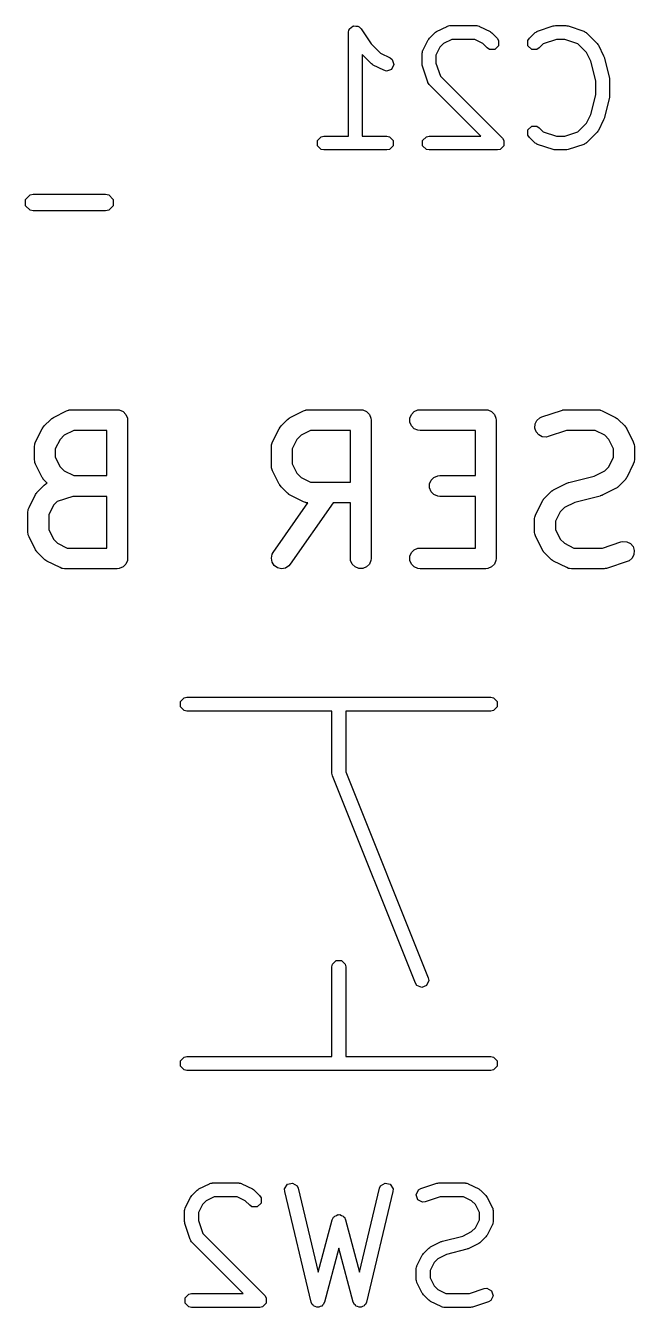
# Model space of a CAD drawing. Header units: inches. Extents: x 0.38 to 5.39, y 0.12 to 3.22.
# Drawn here: x 1.2842 to 1.4576, y 2.0388 to 2.404 of the extents above; entities that cross this region are included whole.
import ezdxf

# ---------------------------------------------------------------- set-up
doc = ezdxf.new("R2010")
doc.units = ezdxf.units.IN
doc.header["$MEASUREMENT"] = 0
doc.layers.add('BLACK', color=250, linetype='CONTINUOUS')

msp = doc.modelspace()

# ---------------------------------------------------------------- linework, layer by layer
at = {"layer": 'BLACK', "linetype": 'CONTINUOUS'}
for p, q in [((1.37618, 2.40201), (1.37633, 2.40277)), ((1.37633, 2.40277), (1.37648, 2.40291)), ((1.37648, 2.40291), (1.37652, 2.40311)), ((1.37652, 2.40311), (1.37699, 2.40343)), ((1.37699, 2.40343), (1.3774, 2.40383)), ((1.3774, 2.40383), (1.3776, 2.40383)), ((1.3776, 2.40383), (1.37777, 2.40394)), ((1.37777, 2.40394), (1.37833, 2.40383)), ((1.37833, 2.40383), (1.3789, 2.40383)), ((1.3789, 2.40383), (1.37905, 2.40369)), ((1.37905, 2.40369), (1.37925, 2.40365)), ((1.37925, 2.40365), (1.37979, 2.4031)), ((1.37979, 2.4031), (1.38268, 2.39877)), ((1.40127, 2.40227), (1.40427, 2.40377)), ((1.40427, 2.40377), (1.40436, 2.4038)), ((1.40436, 2.4038), (1.40439, 2.40383)), ((1.40439, 2.40383), (1.4047, 2.40389)), ((1.4047, 2.40389), (1.40501, 2.40398)), ((1.40501, 2.40398), (1.40505, 2.40396)), ((1.40505, 2.40396), (1.40515, 2.40398)), ((1.40515, 2.40398), (1.41265, 2.40398)), ((1.41265, 2.40398), (1.41274, 2.40396)), ((1.41274, 2.40396), (1.41279, 2.40398)), ((1.41279, 2.40398), (1.41309, 2.40389)), ((1.41309, 2.40389), (1.4134, 2.40383)), ((1.4134, 2.40383), (1.41343, 2.4038)), ((1.41343, 2.4038), (1.41353, 2.40377)), ((1.41353, 2.40377), (1.41653, 2.40227)), ((1.43002, 2.40238), (1.43452, 2.40388)), ((1.43452, 2.40388), (1.43483, 2.40392)), ((1.43483, 2.40392), (1.43514, 2.40398)), ((1.43514, 2.40398), (1.43814, 2.40398)), ((1.43814, 2.40398), (1.43845, 2.40392)), ((1.43845, 2.40392), (1.43877, 2.40388)), ((1.43877, 2.40388), (1.44327, 2.40238)), ((1.37618, 2.37248), (1.37618, 2.40201)), ((1.39739, 2.39689), (1.39889, 2.39989)), ((1.39889, 2.39989), (1.39908, 2.40014)), ((1.39908, 2.40014), (1.39926, 2.4004)), ((1.39926, 2.4004), (1.40076, 2.4019)), ((1.40076, 2.4019), (1.40102, 2.40208)), ((1.40102, 2.40208), (1.40127, 2.40227)), ((1.40561, 2.40004), (1.40331, 2.39889)), ((1.41218, 2.40004), (1.40561, 2.40004)), ((1.41448, 2.39889), (1.41218, 2.40004)), ((1.41653, 2.40227), (1.41678, 2.40208)), ((1.41678, 2.40208), (1.41704, 2.4019)), ((1.41704, 2.4019), (1.41854, 2.4004)), ((1.41854, 2.4004), (1.41897, 2.39977)), ((1.41897, 2.39977), (1.41897, 2.39826)), ((1.42733, 2.39977), (1.42775, 2.4004)), ((1.42733, 2.39826), (1.42733, 2.39977)), ((1.42775, 2.4004), (1.42925, 2.4019)), ((1.42925, 2.4019), (1.42933, 2.40196)), ((1.42933, 2.40196), (1.42936, 2.402)), ((1.42936, 2.402), (1.42963, 2.40216)), ((1.42963, 2.40216), (1.42989, 2.40233)), ((1.42989, 2.40233), (1.42994, 2.40233)), ((1.42994, 2.40233), (1.43002, 2.40238)), ((1.43546, 2.40004), (1.43171, 2.39879)), ((1.43782, 2.40004), (1.43546, 2.40004)), ((1.44158, 2.39879), (1.43782, 2.40004)), ((1.44327, 2.40238), (1.44335, 2.40233)), ((1.44335, 2.40233), (1.4434, 2.40233)), ((1.4434, 2.40233), (1.44366, 2.40216)), ((1.44366, 2.40216), (1.44393, 2.402)), ((1.44393, 2.402), (1.44395, 2.40196)), ((1.44395, 2.40196), (1.44404, 2.4019)), ((1.44404, 2.4019), (1.44703, 2.3989)), ((1.38276, 2.39312), (1.38012, 2.39576)), ((1.38012, 2.39576), (1.38012, 2.37248)), ((1.38268, 2.39877), (1.38532, 2.39613)), ((1.38532, 2.39613), (1.38803, 2.39477)), ((1.39718, 2.39601), (1.3972, 2.39611)), ((1.39718, 2.39301), (1.39718, 2.39601)), ((1.39719, 2.39615), (1.39727, 2.39646)), ((1.3972, 2.39611), (1.39719, 2.39615)), ((1.39727, 2.39646), (1.39733, 2.39677)), ((1.39733, 2.39677), (1.39736, 2.3968)), ((1.39736, 2.3968), (1.39739, 2.39689)), ((1.40227, 2.39785), (1.40112, 2.39555)), ((1.40112, 2.39555), (1.40112, 2.39333)), ((1.40331, 2.39889), (1.40227, 2.39785)), ((1.41575, 2.39762), (1.41448, 2.39889)), ((1.41639, 2.39719), (1.41575, 2.39762)), ((1.4179, 2.39719), (1.41639, 2.39719)), ((1.41897, 2.39826), (1.4179, 2.39719)), ((1.42839, 2.39719), (1.42733, 2.39826)), ((1.4299, 2.39719), (1.42839, 2.39719)), ((1.43054, 2.39762), (1.4299, 2.39719)), ((1.43171, 2.39879), (1.43054, 2.39762)), ((1.44403, 2.39635), (1.44158, 2.39879)), ((1.44529, 2.39383), (1.44403, 2.39635)), ((1.44703, 2.3989), (1.44721, 2.39864)), ((1.44721, 2.39864), (1.4474, 2.39839)), ((1.4474, 2.39839), (1.4489, 2.39539)), ((1.38302, 2.39295), (1.38276, 2.39312)), ((1.38327, 2.39275), (1.38302, 2.39295)), ((1.38627, 2.39125), (1.38327, 2.39275)), ((1.38803, 2.39477), (1.38864, 2.3943)), ((1.38911, 2.39287), (1.38844, 2.39153)), ((1.38864, 2.3943), (1.38911, 2.39287)), ((1.39724, 2.3927), (1.39718, 2.39301)), ((1.39728, 2.39239), (1.39724, 2.3927)), ((1.39878, 2.38789), (1.39728, 2.39239)), ((1.40112, 2.39333), (1.40237, 2.38958)), ((1.44667, 2.38827), (1.44529, 2.39383)), ((1.4489, 2.39539), (1.44896, 2.39519)), ((1.44896, 2.39519), (1.44905, 2.39499)), ((1.44905, 2.39499), (1.45055, 2.38899)), ((1.38701, 2.39105), (1.38627, 2.39125)), ((1.38844, 2.39153), (1.38701, 2.39105)), ((1.40237, 2.38958), (1.42004, 2.37191)), ((1.44667, 2.38426), (1.44667, 2.38827)), ((1.45055, 2.38899), (1.45056, 2.38875)), ((1.45056, 2.38875), (1.45061, 2.38851)), ((1.45061, 2.38851), (1.45061, 2.38401)), ((1.39883, 2.38781), (1.39878, 2.38789)), ((1.39883, 2.38776), (1.39883, 2.38781)), ((1.39901, 2.3875), (1.39883, 2.38776)), ((1.39916, 2.38722), (1.39901, 2.3875)), ((1.3992, 2.3872), (1.39916, 2.38722)), ((1.39926, 2.38712), (1.3992, 2.3872)), ((1.41389, 2.37248), (1.39926, 2.38712)), ((1.44529, 2.3787), (1.44667, 2.38426)), ((1.45055, 2.38354), (1.44905, 2.37754)), ((1.45056, 2.38378), (1.45055, 2.38354)), ((1.45061, 2.38401), (1.45056, 2.38378)), ((1.44403, 2.37618), (1.44529, 2.3787)), ((1.44896, 2.37734), (1.4489, 2.37713)), ((1.44905, 2.37754), (1.44896, 2.37734)), ((1.42733, 2.37427), (1.42839, 2.37533)), ((1.42733, 2.37276), (1.42733, 2.37427)), ((1.42839, 2.37533), (1.4299, 2.37533)), ((1.4299, 2.37533), (1.43054, 2.37491)), ((1.43054, 2.37491), (1.43171, 2.37374)), ((1.43171, 2.37374), (1.43546, 2.37248)), ((1.43782, 2.37248), (1.44158, 2.37374)), ((1.44158, 2.37374), (1.44403, 2.37618)), ((1.44703, 2.37362), (1.44404, 2.37062)), ((1.44721, 2.37389), (1.44703, 2.37362)), ((1.4474, 2.37414), (1.44721, 2.37389)), ((1.4489, 2.37713), (1.4474, 2.37414)), ((1.36733, 2.37127), (1.3684, 2.37233)), ((1.36733, 2.36976), (1.36733, 2.37127)), ((1.3684, 2.37233), (1.36915, 2.37248)), ((1.36915, 2.37248), (1.37618, 2.37248)), ((1.38012, 2.37248), (1.38715, 2.37248)), ((1.38715, 2.37248), (1.3879, 2.37233)), ((1.3879, 2.37233), (1.38897, 2.37127)), ((1.38897, 2.37127), (1.38897, 2.36976)), ((1.39733, 2.37127), (1.3984, 2.37233)), ((1.39733, 2.36976), (1.39733, 2.37127)), ((1.3984, 2.37233), (1.39915, 2.37248)), ((1.39915, 2.37248), (1.41389, 2.37248)), ((1.42004, 2.37191), (1.42047, 2.37127)), ((1.42047, 2.37127), (1.42047, 2.36976)), ((1.42775, 2.37212), (1.42733, 2.37276)), ((1.42925, 2.37062), (1.42775, 2.37212)), ((1.42933, 2.37057), (1.42925, 2.37062)), ((1.42936, 2.37053), (1.42933, 2.37057)), ((1.42963, 2.37037), (1.42936, 2.37053)), ((1.42989, 2.3702), (1.42963, 2.37037)), ((1.42994, 2.3702), (1.42989, 2.3702)), ((1.43002, 2.37015), (1.42994, 2.3702)), ((1.43452, 2.36865), (1.43002, 2.37015)), ((1.43546, 2.37248), (1.43782, 2.37248)), ((1.44327, 2.37015), (1.43877, 2.36865)), ((1.44335, 2.3702), (1.44327, 2.37015)), ((1.4434, 2.3702), (1.44335, 2.3702)), ((1.44366, 2.37037), (1.4434, 2.3702)), ((1.44393, 2.37053), (1.44366, 2.37037)), ((1.44395, 2.37057), (1.44393, 2.37053)), ((1.44404, 2.37062), (1.44395, 2.37057)), ((1.3684, 2.3687), (1.36733, 2.36976)), ((1.36915, 2.36855), (1.3684, 2.3687)), ((1.38715, 2.36855), (1.36915, 2.36855)), ((1.3879, 2.3687), (1.38715, 2.36855)), ((1.38897, 2.36976), (1.3879, 2.3687)), ((1.3984, 2.3687), (1.39733, 2.36976)), ((1.39915, 2.36855), (1.3984, 2.3687)), ((1.41865, 2.36855), (1.39915, 2.36855)), ((1.4194, 2.3687), (1.41865, 2.36855)), ((1.42047, 2.36976), (1.4194, 2.3687)), ((1.43483, 2.36861), (1.43452, 2.36865)), ((1.43514, 2.36855), (1.43483, 2.36861)), ((1.43814, 2.36855), (1.43514, 2.36855)), ((1.43845, 2.36861), (1.43814, 2.36855)), ((1.43877, 2.36865), (1.43845, 2.36861)), ((1.28422, 2.35449), (1.2855, 2.35577)), ((1.2855, 2.35577), (1.28641, 2.35594)), ((1.28641, 2.35594), (1.30698, 2.35594)), ((1.30698, 2.35594), (1.30788, 2.35577)), ((1.30788, 2.35577), (1.30916, 2.35449)), ((1.28422, 2.35268), (1.28422, 2.35449)), ((1.2855, 2.3514), (1.28422, 2.35268)), ((1.30916, 2.35268), (1.30788, 2.3514)), ((1.30916, 2.35449), (1.30916, 2.35268)), ((1.28641, 2.35122), (1.2855, 2.3514)), ((1.30698, 2.35122), (1.28641, 2.35122)), ((1.30788, 2.3514), (1.30698, 2.35122)), ((1.29214, 2.29235), (1.29589, 2.29422)), ((1.29589, 2.29422), (1.29643, 2.29443)), ((1.29643, 2.29443), (1.29654, 2.29444)), ((1.29654, 2.29444), (1.29664, 2.29448)), ((1.29664, 2.29448), (1.29721, 2.29453)), ((1.29721, 2.29453), (1.31034, 2.29453)), ((1.31034, 2.29453), (1.31091, 2.29448)), ((1.31091, 2.29448), (1.31198, 2.29404)), ((1.31198, 2.29404), (1.31279, 2.29322)), ((1.31279, 2.29322), (1.31323, 2.29216)), ((1.35963, 2.29235), (1.36338, 2.29422)), ((1.36338, 2.29422), (1.36393, 2.29443)), ((1.36393, 2.29443), (1.36403, 2.29444)), ((1.36403, 2.29444), (1.36413, 2.29448)), ((1.36413, 2.29448), (1.3647, 2.29453)), ((1.3647, 2.29453), (1.3797, 2.29453)), ((1.3797, 2.29453), (1.38028, 2.29448)), ((1.38028, 2.29448), (1.38134, 2.29404)), ((1.38134, 2.29404), (1.38216, 2.29322)), ((1.38216, 2.29322), (1.3826, 2.29216)), ((1.39368, 2.29216), (1.39412, 2.29322)), ((1.39412, 2.29322), (1.39494, 2.29404)), ((1.39494, 2.29404), (1.396, 2.29448)), ((1.396, 2.29448), (1.39658, 2.29453)), ((1.39658, 2.29453), (1.41532, 2.29453)), ((1.41532, 2.29453), (1.4159, 2.29448)), ((1.4159, 2.29448), (1.41696, 2.29404)), ((1.41696, 2.29404), (1.41778, 2.29322)), ((1.41778, 2.29322), (1.41822, 2.29216)), ((1.43126, 2.29251), (1.43689, 2.29438)), ((1.43689, 2.29438), (1.43717, 2.29445)), ((1.43717, 2.29445), (1.43724, 2.29448)), ((1.43724, 2.29448), (1.43735, 2.29449)), ((1.43735, 2.29449), (1.43745, 2.29451)), ((1.43745, 2.29451), (1.43753, 2.29451)), ((1.43753, 2.29451), (1.43782, 2.29453)), ((1.43782, 2.29453), (1.44719, 2.29453)), ((1.44719, 2.29453), (1.44777, 2.29448)), ((1.44777, 2.29448), (1.44787, 2.29444)), ((1.44787, 2.29444), (1.44797, 2.29443)), ((1.44797, 2.29443), (1.44852, 2.29422)), ((1.44852, 2.29422), (1.45226, 2.29235)), ((1.28913, 2.28947), (1.2892, 2.28955)), ((1.2892, 2.28955), (1.28926, 2.28964)), ((1.28926, 2.28964), (1.28932, 2.28969)), ((1.28932, 2.28969), (1.2895, 2.28992)), ((1.2895, 2.28992), (1.29138, 2.2918)), ((1.29138, 2.2918), (1.2916, 2.29198)), ((1.2916, 2.29198), (1.29165, 2.29204)), ((1.29165, 2.29204), (1.29174, 2.2921)), ((1.29174, 2.2921), (1.29182, 2.29216)), ((1.29182, 2.29216), (1.2919, 2.29219)), ((1.2919, 2.29219), (1.29214, 2.29235)), ((1.31323, 2.29216), (1.31329, 2.29158)), ((1.31329, 2.29158), (1.31329, 2.25221)), ((1.35663, 2.28947), (1.35669, 2.28955)), ((1.35669, 2.28955), (1.35675, 2.28964)), ((1.35675, 2.28964), (1.35681, 2.28969)), ((1.35681, 2.28969), (1.35699, 2.28992)), ((1.35699, 2.28992), (1.35887, 2.2918)), ((1.35887, 2.2918), (1.35909, 2.29198)), ((1.35909, 2.29198), (1.35915, 2.29204)), ((1.35915, 2.29204), (1.35923, 2.2921)), ((1.35923, 2.2921), (1.35931, 2.29216)), ((1.35931, 2.29216), (1.35939, 2.29219)), ((1.35939, 2.29219), (1.35963, 2.29235)), ((1.3826, 2.29216), (1.38266, 2.29158)), ((1.38266, 2.29158), (1.38266, 2.25221)), ((1.39368, 2.29101), (1.39368, 2.29216)), ((1.39412, 2.28994), (1.39368, 2.29101)), ((1.39494, 2.28913), (1.39412, 2.28994)), ((1.41822, 2.29216), (1.41828, 2.29158)), ((1.41828, 2.29158), (1.41828, 2.25221)), ((1.42927, 2.28934), (1.42935, 2.29049)), ((1.42935, 2.29049), (1.42986, 2.29152)), ((1.42986, 2.29152), (1.43073, 2.29227)), ((1.43073, 2.29227), (1.43126, 2.29251)), ((1.45226, 2.29235), (1.45251, 2.29219)), ((1.45251, 2.29219), (1.45258, 2.29216)), ((1.45258, 2.29216), (1.45267, 2.2921)), ((1.45267, 2.2921), (1.45275, 2.29204)), ((1.45275, 2.29204), (1.45281, 2.29198)), ((1.45281, 2.29198), (1.45303, 2.2918)), ((1.45303, 2.2918), (1.45491, 2.28992)), ((1.45491, 2.28992), (1.45509, 2.28969)), ((1.45509, 2.28969), (1.45515, 2.28964)), ((1.45515, 2.28964), (1.45521, 2.28955)), ((1.45521, 2.28955), (1.45527, 2.28947)), ((1.28707, 2.2854), (1.28895, 2.28915)), ((1.28895, 2.28915), (1.2891, 2.2894)), ((1.2891, 2.2894), (1.28913, 2.28947)), ((1.29402, 2.28608), (1.29267, 2.28339)), ((1.29521, 2.28728), (1.29402, 2.28608)), ((1.29791, 2.28863), (1.29521, 2.28728)), ((1.30738, 2.28863), (1.29791, 2.28863)), ((1.30738, 2.27579), (1.30738, 2.28863)), ((1.35456, 2.2854), (1.35644, 2.28915)), ((1.35644, 2.28915), (1.3566, 2.2894)), ((1.3566, 2.2894), (1.35663, 2.28947)), ((1.36151, 2.28608), (1.36016, 2.28339)), ((1.3627, 2.28728), (1.36151, 2.28608)), ((1.3654, 2.28863), (1.3627, 2.28728)), ((1.37675, 2.28863), (1.3654, 2.28863)), ((1.37675, 2.27391), (1.37675, 2.28863)), ((1.396, 2.28869), (1.39494, 2.28913)), ((1.39658, 2.28863), (1.396, 2.28869)), ((1.41237, 2.28863), (1.39658, 2.28863)), ((1.41237, 2.27579), (1.41237, 2.28863)), ((1.42963, 2.28824), (1.42927, 2.28934)), ((1.43039, 2.28737), (1.42963, 2.28824)), ((1.43142, 2.28686), (1.43039, 2.28737)), ((1.43257, 2.28678), (1.43142, 2.28686)), ((1.43313, 2.28691), (1.43257, 2.28678)), ((1.4383, 2.28863), (1.43313, 2.28691)), ((1.4465, 2.28863), (1.4383, 2.28863)), ((1.4492, 2.28728), (1.4465, 2.28863)), ((1.45039, 2.28608), (1.4492, 2.28728)), ((1.45174, 2.28339), (1.45039, 2.28608)), ((1.45527, 2.28947), (1.4553, 2.2894)), ((1.4553, 2.2894), (1.45546, 2.28915)), ((1.45546, 2.28915), (1.45733, 2.2854)), ((1.28676, 2.28408), (1.28682, 2.28466)), ((1.28676, 2.28033), (1.28676, 2.28408)), ((1.28682, 2.28466), (1.28686, 2.28476)), ((1.28686, 2.28476), (1.28687, 2.28486)), ((1.28687, 2.28486), (1.28707, 2.2854)), ((1.29267, 2.28339), (1.29267, 2.28103)), ((1.35425, 2.28408), (1.35431, 2.28466)), ((1.35425, 2.27846), (1.35425, 2.28408)), ((1.35431, 2.28466), (1.35435, 2.28476)), ((1.35435, 2.28476), (1.35436, 2.28486)), ((1.35436, 2.28486), (1.35456, 2.2854)), ((1.36016, 2.28339), (1.36016, 2.27916)), ((1.45174, 2.28103), (1.45174, 2.28339)), ((1.45733, 2.2854), (1.45754, 2.28486)), ((1.45754, 2.28486), (1.45755, 2.28476)), ((1.45755, 2.28476), (1.45759, 2.28466)), ((1.45759, 2.28466), (1.45765, 2.28408)), ((1.45765, 2.28408), (1.45765, 2.28033)), ((1.28682, 2.27976), (1.28676, 2.28033)), ((1.28686, 2.27966), (1.28682, 2.27976)), ((1.28687, 2.27955), (1.28686, 2.27966)), ((1.28707, 2.27901), (1.28687, 2.27955)), ((1.28895, 2.27526), (1.28707, 2.27901)), ((1.29267, 2.28103), (1.29402, 2.27833)), ((1.36016, 2.27916), (1.36151, 2.27646)), ((1.45039, 2.27833), (1.45174, 2.28103)), ((1.45733, 2.27901), (1.45546, 2.27526)), ((1.45754, 2.27955), (1.45733, 2.27901)), ((1.45755, 2.27966), (1.45754, 2.27955)), ((1.45759, 2.27976), (1.45755, 2.27966)), ((1.45765, 2.28033), (1.45759, 2.27976)), ((1.2891, 2.27502), (1.28895, 2.27526)), ((1.28913, 2.27494), (1.2891, 2.27502)), ((1.2892, 2.27486), (1.28913, 2.27494)), ((1.29402, 2.27833), (1.29521, 2.27714)), ((1.29521, 2.27714), (1.29791, 2.27579)), ((1.29791, 2.27579), (1.30738, 2.27579)), ((1.35431, 2.27788), (1.35425, 2.27846)), ((1.35435, 2.27778), (1.35431, 2.27788)), ((1.35436, 2.27768), (1.35435, 2.27778)), ((1.35456, 2.27714), (1.35436, 2.27768)), ((1.35644, 2.27339), (1.35456, 2.27714)), ((1.36151, 2.27646), (1.3627, 2.27526)), ((1.3627, 2.27526), (1.3654, 2.27391)), ((1.39975, 2.27447), (1.40056, 2.27529)), ((1.40056, 2.27529), (1.40162, 2.27573)), ((1.40162, 2.27573), (1.4022, 2.27579)), ((1.4022, 2.27579), (1.41237, 2.27579)), ((1.43898, 2.27382), (1.44616, 2.27562)), ((1.44616, 2.27562), (1.4492, 2.27714)), ((1.4492, 2.27714), (1.45039, 2.27833)), ((1.45527, 2.27494), (1.45521, 2.27486)), ((1.4553, 2.27502), (1.45527, 2.27494)), ((1.45546, 2.27526), (1.4553, 2.27502)), ((1.28763, 2.27117), (1.2895, 2.27305)), ((1.28926, 2.27477), (1.2892, 2.27486)), ((1.28932, 2.27472), (1.28926, 2.27477)), ((1.2895, 2.2745), (1.28932, 2.27472)), ((1.29037, 2.27363), (1.2895, 2.2745)), ((1.2895, 2.27305), (1.28995, 2.27341)), ((1.28995, 2.27341), (1.29005, 2.27346)), ((1.29005, 2.27346), (1.29013, 2.27352)), ((1.29013, 2.27352), (1.29037, 2.27363)), ((1.3566, 2.27314), (1.35644, 2.27339)), ((1.35663, 2.27307), (1.3566, 2.27314)), ((1.35669, 2.27299), (1.35663, 2.27307)), ((1.35675, 2.2729), (1.35669, 2.27299)), ((1.35681, 2.27285), (1.35675, 2.2729)), ((1.35699, 2.27262), (1.35681, 2.27285)), ((1.35887, 2.27075), (1.35699, 2.27262)), ((1.3654, 2.27391), (1.37675, 2.27391)), ((1.3993, 2.27341), (1.39975, 2.27447)), ((1.3993, 2.27226), (1.3993, 2.27341)), ((1.39975, 2.27119), (1.3993, 2.27226)), ((1.43386, 2.27117), (1.43408, 2.27136)), ((1.43408, 2.27136), (1.43414, 2.27142)), ((1.43414, 2.27142), (1.43422, 2.27147)), ((1.43422, 2.27147), (1.43431, 2.27154)), ((1.43431, 2.27154), (1.43438, 2.27157)), ((1.43438, 2.27157), (1.43463, 2.27173)), ((1.43463, 2.27173), (1.43838, 2.2736)), ((1.43838, 2.2736), (1.43842, 2.27362)), ((1.43842, 2.27362), (1.43843, 2.27363)), ((1.43843, 2.27363), (1.43868, 2.27372)), ((1.43868, 2.27372), (1.43892, 2.27381)), ((1.43892, 2.27381), (1.43894, 2.27381)), ((1.43894, 2.27381), (1.43898, 2.27382)), ((1.45226, 2.27207), (1.44852, 2.27019)), ((1.45251, 2.27222), (1.45226, 2.27207)), ((1.45258, 2.27225), (1.45251, 2.27222)), ((1.45267, 2.27232), (1.45258, 2.27225)), ((1.45275, 2.27238), (1.45267, 2.27232)), ((1.45281, 2.27244), (1.45275, 2.27238)), ((1.45303, 2.27262), (1.45281, 2.27244)), ((1.45491, 2.2745), (1.45303, 2.27262)), ((1.45509, 2.27472), (1.45491, 2.2745)), ((1.45515, 2.27477), (1.45509, 2.27472)), ((1.45521, 2.27486), (1.45515, 2.27477)), ((1.2852, 2.26666), (1.28707, 2.27041)), ((1.28707, 2.27041), (1.28723, 2.27065)), ((1.28723, 2.27065), (1.28726, 2.27073)), ((1.28726, 2.27073), (1.28733, 2.27081)), ((1.28733, 2.27081), (1.28738, 2.2709)), ((1.28738, 2.2709), (1.28744, 2.27095)), ((1.28744, 2.27095), (1.28763, 2.27117)), ((1.29318, 2.26838), (1.29214, 2.26734)), ((1.29769, 2.26988), (1.29318, 2.26838)), ((1.30738, 2.26988), (1.29769, 2.26988)), ((1.30738, 2.25516), (1.30738, 2.26988)), ((1.35479, 2.25391), (1.36466, 2.26801)), ((1.35909, 2.27056), (1.35887, 2.27075)), ((1.35915, 2.2705), (1.35909, 2.27056)), ((1.35923, 2.27045), (1.35915, 2.2705)), ((1.35931, 2.27038), (1.35923, 2.27045)), ((1.35939, 2.27035), (1.35931, 2.27038)), ((1.35963, 2.27019), (1.35939, 2.27035)), ((1.37187, 2.26801), (1.35962, 2.25052)), ((1.36338, 2.26832), (1.35963, 2.27019)), ((1.36393, 2.26811), (1.36338, 2.26832)), ((1.36403, 2.2681), (1.36393, 2.26811)), ((1.36413, 2.26806), (1.36403, 2.2681)), ((1.36466, 2.26801), (1.36413, 2.26806)), ((1.37675, 2.26801), (1.37187, 2.26801)), ((1.37675, 2.25221), (1.37675, 2.26801)), ((1.40056, 2.27038), (1.39975, 2.27119)), ((1.40162, 2.26994), (1.40056, 2.27038)), ((1.4022, 2.26988), (1.40162, 2.26994)), ((1.41237, 2.26988), (1.4022, 2.26988)), ((1.41237, 2.25516), (1.41237, 2.26988)), ((1.42956, 2.26478), (1.43143, 2.26853)), ((1.43143, 2.26853), (1.43159, 2.26878)), ((1.43159, 2.26878), (1.43162, 2.26885)), ((1.43162, 2.26885), (1.43168, 2.26893)), ((1.43168, 2.26893), (1.43174, 2.26902)), ((1.43174, 2.26902), (1.4318, 2.26907)), ((1.4318, 2.26907), (1.43198, 2.2693)), ((1.43198, 2.2693), (1.43386, 2.27117)), ((1.44073, 2.26817), (1.4377, 2.26666)), ((1.44791, 2.26997), (1.44073, 2.26817)), ((1.44795, 2.26998), (1.44791, 2.26997)), ((1.44797, 2.26999), (1.44795, 2.26998)), ((1.44821, 2.27008), (1.44797, 2.26999)), ((1.44846, 2.27016), (1.44821, 2.27008)), ((1.44847, 2.27018), (1.44846, 2.27016)), ((1.44852, 2.27019), (1.44847, 2.27018)), ((1.28489, 2.26534), (1.28494, 2.26591)), ((1.28489, 2.25971), (1.28489, 2.26534)), ((1.28494, 2.26591), (1.28498, 2.26601)), ((1.28498, 2.26601), (1.28499, 2.26612)), ((1.28499, 2.26612), (1.2852, 2.26666)), ((1.29214, 2.26734), (1.29079, 2.26464)), ((1.29079, 2.26464), (1.29079, 2.26041)), ((1.42924, 2.26346), (1.4293, 2.26404)), ((1.4293, 2.26404), (1.42934, 2.26413)), ((1.42934, 2.26413), (1.42935, 2.26424)), ((1.42935, 2.26424), (1.42956, 2.26478)), ((1.4365, 2.26546), (1.43515, 2.26276)), ((1.4377, 2.26666), (1.4365, 2.26546)), ((1.29079, 2.26041), (1.29214, 2.25771)), ((1.42924, 2.25971), (1.42924, 2.26346)), ((1.43515, 2.26276), (1.43515, 2.26041)), ((1.43515, 2.26041), (1.4365, 2.25771)), ((1.28494, 2.25913), (1.28489, 2.25971)), ((1.28498, 2.25904), (1.28494, 2.25913)), ((1.28499, 2.25893), (1.28498, 2.25904)), ((1.2852, 2.25839), (1.28499, 2.25893)), ((1.28707, 2.25464), (1.2852, 2.25839)), ((1.29214, 2.25771), (1.29334, 2.25651)), ((1.4293, 2.25913), (1.42924, 2.25971)), ((1.42934, 2.25904), (1.4293, 2.25913)), ((1.42935, 2.25893), (1.42934, 2.25904)), ((1.42956, 2.25839), (1.42935, 2.25893)), ((1.43143, 2.25464), (1.42956, 2.25839)), ((1.4365, 2.25771), (1.4377, 2.25651)), ((1.44859, 2.25516), (1.45376, 2.25689)), ((1.45376, 2.25689), (1.45432, 2.25702)), ((1.45432, 2.25702), (1.45547, 2.25693)), ((1.45547, 2.25693), (1.4565, 2.25642)), ((1.28723, 2.25439), (1.28707, 2.25464)), ((1.28726, 2.25432), (1.28723, 2.25439)), ((1.28733, 2.25424), (1.28726, 2.25432)), ((1.28738, 2.25415), (1.28733, 2.25424)), ((1.28744, 2.2541), (1.28738, 2.25415)), ((1.28763, 2.25387), (1.28744, 2.2541)), ((1.2895, 2.252), (1.28763, 2.25387)), ((1.29334, 2.25651), (1.29604, 2.25516)), ((1.29604, 2.25516), (1.30738, 2.25516)), ((1.35425, 2.25228), (1.3545, 2.2534)), ((1.3545, 2.2534), (1.35479, 2.25391)), ((1.39368, 2.25279), (1.39412, 2.25385)), ((1.39412, 2.25385), (1.39494, 2.25467)), ((1.39494, 2.25467), (1.396, 2.25511)), ((1.396, 2.25511), (1.39658, 2.25516)), ((1.39658, 2.25516), (1.41237, 2.25516)), ((1.43159, 2.25439), (1.43143, 2.25464)), ((1.43162, 2.25432), (1.43159, 2.25439)), ((1.43168, 2.25424), (1.43162, 2.25432)), ((1.43174, 2.25415), (1.43168, 2.25424)), ((1.4318, 2.2541), (1.43174, 2.25415)), ((1.43198, 2.25387), (1.4318, 2.2541)), ((1.43386, 2.252), (1.43198, 2.25387)), ((1.4377, 2.25651), (1.44039, 2.25516)), ((1.44039, 2.25516), (1.44859, 2.25516)), ((1.4565, 2.25642), (1.45726, 2.25555)), ((1.45754, 2.25331), (1.45703, 2.25228)), ((1.45726, 2.25555), (1.45762, 2.25446)), ((1.45762, 2.25446), (1.45754, 2.25331)), ((1.28973, 2.25181), (1.2895, 2.252)), ((1.28978, 2.25175), (1.28973, 2.25181)), ((1.28987, 2.2517), (1.28978, 2.25175)), ((1.28995, 2.25163), (1.28987, 2.2517)), ((1.29002, 2.2516), (1.28995, 2.25163)), ((1.29027, 2.25145), (1.29002, 2.2516)), ((1.29402, 2.24957), (1.29027, 2.25145)), ((1.29456, 2.24936), (1.29402, 2.24957)), ((1.31198, 2.24976), (1.31091, 2.24932)), ((1.31279, 2.25057), (1.31198, 2.24976)), ((1.31323, 2.25164), (1.31279, 2.25057)), ((1.31329, 2.25221), (1.31323, 2.25164)), ((1.35445, 2.25114), (1.35425, 2.25228)), ((1.35507, 2.25017), (1.35445, 2.25114)), ((1.35602, 2.24951), (1.35507, 2.25017)), ((1.35714, 2.24926), (1.35602, 2.24951)), ((1.35828, 2.24946), (1.35714, 2.24926)), ((1.35925, 2.25008), (1.35828, 2.24946)), ((1.35962, 2.25052), (1.35925, 2.25008)), ((1.37681, 2.25164), (1.37675, 2.25221)), ((1.37725, 2.25057), (1.37681, 2.25164)), ((1.37806, 2.24976), (1.37725, 2.25057)), ((1.37913, 2.24932), (1.37806, 2.24976)), ((1.38134, 2.24976), (1.38028, 2.24932)), ((1.38216, 2.25057), (1.38134, 2.24976)), ((1.3826, 2.25164), (1.38216, 2.25057)), ((1.38266, 2.25221), (1.3826, 2.25164)), ((1.39368, 2.25164), (1.39368, 2.25279)), ((1.39412, 2.25057), (1.39368, 2.25164)), ((1.39494, 2.24976), (1.39412, 2.25057)), ((1.396, 2.24932), (1.39494, 2.24976)), ((1.41696, 2.24976), (1.4159, 2.24932)), ((1.41778, 2.25057), (1.41696, 2.24976)), ((1.41822, 2.25164), (1.41778, 2.25057)), ((1.41828, 2.25221), (1.41822, 2.25164)), ((1.43408, 2.25181), (1.43386, 2.252)), ((1.43414, 2.25175), (1.43408, 2.25181)), ((1.43422, 2.2517), (1.43414, 2.25175)), ((1.43431, 2.25163), (1.43422, 2.2517)), ((1.43438, 2.2516), (1.43431, 2.25163)), ((1.43463, 2.25145), (1.43438, 2.2516)), ((1.43838, 2.24957), (1.43463, 2.25145)), ((1.43892, 2.24936), (1.43838, 2.24957)), ((1.45, 2.24941), (1.44972, 2.24935)), ((1.45563, 2.25129), (1.45, 2.24941)), ((1.45616, 2.25152), (1.45563, 2.25129)), ((1.45703, 2.25228), (1.45616, 2.25152)), ((1.29466, 2.24936), (1.29456, 2.24936)), ((1.29476, 2.24932), (1.29466, 2.24936)), ((1.29534, 2.24926), (1.29476, 2.24932)), ((1.31034, 2.24926), (1.29534, 2.24926)), ((1.31091, 2.24932), (1.31034, 2.24926)), ((1.38028, 2.24932), (1.37913, 2.24932)), ((1.39658, 2.24926), (1.396, 2.24932)), ((1.41532, 2.24926), (1.39658, 2.24926)), ((1.4159, 2.24932), (1.41532, 2.24926)), ((1.43902, 2.24936), (1.43892, 2.24936)), ((1.43912, 2.24932), (1.43902, 2.24936)), ((1.4397, 2.24926), (1.43912, 2.24932)), ((1.44907, 2.24926), (1.4397, 2.24926)), ((1.44936, 2.24929), (1.44907, 2.24926)), ((1.44944, 2.24928), (1.44936, 2.24929)), ((1.44954, 2.24931), (1.44944, 2.24928)), ((1.44965, 2.24932), (1.44954, 2.24931)), ((1.44972, 2.24935), (1.44965, 2.24932)), ((1.32834, 2.21142), (1.3294, 2.21249)), ((1.32834, 2.20992), (1.32834, 2.21142)), ((1.3294, 2.20885), (1.32834, 2.20992)), ((1.3294, 2.21249), (1.33016, 2.21264)), ((1.33016, 2.21264), (1.41677, 2.21264)), ((1.41677, 2.21264), (1.41752, 2.21249)), ((1.41752, 2.21249), (1.41859, 2.21142)), ((1.41859, 2.20992), (1.41752, 2.20885)), ((1.41859, 2.21142), (1.41859, 2.20992)), ((1.33016, 2.2087), (1.3294, 2.20885)), ((1.3715, 2.2087), (1.33016, 2.2087)), ((1.3715, 2.19098), (1.3715, 2.2087)), ((1.41677, 2.2087), (1.37543, 2.2087)), ((1.37543, 2.2087), (1.37543, 2.19136)), ((1.41752, 2.20885), (1.41677, 2.2087)), ((1.37157, 2.19062), (1.3715, 2.19098)), ((1.37543, 2.19136), (1.39891, 2.13266)), ((1.37164, 2.19025), (1.37157, 2.19062)), ((1.39526, 2.1312), (1.37164, 2.19025)), ((1.3715, 2.13587), (1.37165, 2.13662)), ((1.37165, 2.13662), (1.37271, 2.13768)), ((1.37271, 2.13768), (1.37422, 2.13768)), ((1.37422, 2.13768), (1.37528, 2.13662)), ((1.37528, 2.13662), (1.37543, 2.13587)), ((1.3715, 2.11028), (1.3715, 2.13587)), ((1.37543, 2.13587), (1.37543, 2.11028)), ((1.39891, 2.13266), (1.39905, 2.13191)), ((1.39568, 2.13055), (1.39526, 2.1312)), ((1.39706, 2.12996), (1.39568, 2.13055)), ((1.39846, 2.13052), (1.39706, 2.12996)), ((1.39905, 2.13191), (1.39846, 2.13052)), ((1.32834, 2.10906), (1.3294, 2.11013)), ((1.32834, 2.10755), (1.32834, 2.10906)), ((1.3294, 2.10649), (1.32834, 2.10755)), ((1.3294, 2.11013), (1.33016, 2.11028)), ((1.33016, 2.11028), (1.3715, 2.11028)), ((1.37543, 2.11028), (1.41677, 2.11028)), ((1.41677, 2.11028), (1.41752, 2.11013)), ((1.41752, 2.11013), (1.41859, 2.10906)), ((1.41859, 2.10755), (1.41752, 2.10649)), ((1.41859, 2.10906), (1.41859, 2.10755)), ((1.33016, 2.10634), (1.3294, 2.10649)), ((1.41677, 2.10634), (1.33016, 2.10634)), ((1.41752, 2.10649), (1.41677, 2.10634)), ((1.33668, 2.07407), (1.33672, 2.07411)), ((1.33672, 2.07411), (1.33703, 2.07417)), ((1.33703, 2.07417), (1.33733, 2.07425)), ((1.33733, 2.07425), (1.33737, 2.07424)), ((1.33737, 2.07424), (1.33747, 2.07426)), ((1.33747, 2.07426), (1.34497, 2.07426)), ((1.34497, 2.07426), (1.34506, 2.07424)), ((1.34506, 2.07424), (1.34511, 2.07425)), ((1.34511, 2.07425), (1.34541, 2.07417)), ((1.34541, 2.07417), (1.34572, 2.07411)), ((1.34572, 2.07411), (1.34575, 2.07407)), ((1.35881, 2.07388), (1.36028, 2.07423)), ((1.36028, 2.07423), (1.36156, 2.07344)), ((1.38537, 2.07344), (1.38665, 2.07423)), ((1.38665, 2.07423), (1.38812, 2.07388)), ((1.39684, 2.07266), (1.40134, 2.07416)), ((1.40134, 2.07416), (1.40165, 2.07419)), ((1.40165, 2.07419), (1.40196, 2.07426)), ((1.40196, 2.07426), (1.40946, 2.07426)), ((1.40946, 2.07426), (1.40956, 2.07424)), ((1.40956, 2.07424), (1.4096, 2.07425)), ((1.4096, 2.07425), (1.4099, 2.07417)), ((1.4099, 2.07417), (1.41021, 2.07411)), ((1.41021, 2.07411), (1.41025, 2.07407)), ((1.3314, 2.07042), (1.33158, 2.07068)), ((1.33158, 2.07068), (1.33308, 2.07218)), ((1.33308, 2.07218), (1.33334, 2.07236)), ((1.33334, 2.07236), (1.33359, 2.07255)), ((1.33359, 2.07255), (1.33659, 2.07405)), ((1.33659, 2.07405), (1.33668, 2.07407)), ((1.34575, 2.07407), (1.34585, 2.07405)), ((1.34585, 2.07405), (1.34885, 2.07255)), ((1.34885, 2.07255), (1.3491, 2.07236)), ((1.3491, 2.07236), (1.34936, 2.07218)), ((1.34936, 2.07218), (1.35086, 2.07068)), ((1.35086, 2.07068), (1.35129, 2.07004)), ((1.35802, 2.0726), (1.35881, 2.07388)), ((1.35805, 2.07183), (1.35802, 2.0726)), ((1.36555, 2.04034), (1.35805, 2.07183)), ((1.36156, 2.07344), (1.36188, 2.07274)), ((1.36188, 2.07274), (1.36757, 2.04884)), ((1.37936, 2.04884), (1.38505, 2.07274)), ((1.38888, 2.07183), (1.38138, 2.04034)), ((1.38505, 2.07274), (1.38537, 2.07344)), ((1.38812, 2.07388), (1.38891, 2.0726)), ((1.38891, 2.0726), (1.38888, 2.07183)), ((1.3955, 2.07093), (1.39617, 2.07227)), ((1.39597, 2.0695), (1.3955, 2.07093)), ((1.39617, 2.07227), (1.39684, 2.07266)), ((1.41025, 2.07407), (1.41034, 2.07405)), ((1.41034, 2.07405), (1.41334, 2.07255)), ((1.41334, 2.07255), (1.41359, 2.07235)), ((1.41359, 2.07235), (1.41385, 2.07218)), ((1.41385, 2.07218), (1.41535, 2.07068)), ((1.41535, 2.07068), (1.41553, 2.07042)), ((1.32959, 2.06673), (1.32965, 2.06704)), ((1.32965, 2.06704), (1.32968, 2.06707)), ((1.32968, 2.06707), (1.32971, 2.06717)), ((1.32971, 2.06717), (1.33121, 2.07017)), ((1.33121, 2.07017), (1.3314, 2.07042)), ((1.33459, 2.06812), (1.33344, 2.06582)), ((1.33564, 2.06917), (1.33459, 2.06812)), ((1.33793, 2.07032), (1.33564, 2.06917)), ((1.3445, 2.07032), (1.33793, 2.07032)), ((1.3468, 2.06917), (1.3445, 2.07032)), ((1.34808, 2.0679), (1.3468, 2.06917)), ((1.34871, 2.06747), (1.34808, 2.0679)), ((1.35022, 2.06747), (1.34871, 2.06747)), ((1.35129, 2.06853), (1.35022, 2.06747)), ((1.35129, 2.07004), (1.35129, 2.06853)), ((1.39732, 2.06882), (1.39597, 2.0695)), ((1.39808, 2.06892), (1.39732, 2.06882)), ((1.40228, 2.07032), (1.39808, 2.06892)), ((1.409, 2.07032), (1.40228, 2.07032)), ((1.41129, 2.06917), (1.409, 2.07032)), ((1.41234, 2.06812), (1.41129, 2.06917)), ((1.41349, 2.06582), (1.41234, 2.06812)), ((1.41553, 2.07042), (1.41572, 2.07017)), ((1.41572, 2.07017), (1.41722, 2.06717)), ((1.41722, 2.06717), (1.41725, 2.06707)), ((1.41725, 2.06707), (1.41728, 2.06704)), ((1.41728, 2.06704), (1.41734, 2.06673)), ((1.3295, 2.06629), (1.32952, 2.06639)), ((1.3295, 2.06329), (1.3295, 2.06629)), ((1.32956, 2.06298), (1.3295, 2.06329)), ((1.32951, 2.06643), (1.32959, 2.06673)), ((1.32952, 2.06639), (1.32951, 2.06643)), ((1.33344, 2.06582), (1.33344, 2.06361)), ((1.33344, 2.06361), (1.33469, 2.05985)), ((1.36757, 2.04884), (1.37156, 2.0638)), ((1.37156, 2.0638), (1.3719, 2.06449)), ((1.3719, 2.06449), (1.37213, 2.06462)), ((1.37213, 2.06462), (1.37227, 2.06485)), ((1.37227, 2.06485), (1.37276, 2.06498)), ((1.37276, 2.06498), (1.37321, 2.06524)), ((1.37321, 2.06524), (1.37346, 2.06517)), ((1.37346, 2.06517), (1.37372, 2.06524)), ((1.37372, 2.06524), (1.37417, 2.06498)), ((1.37417, 2.06498), (1.37466, 2.06485)), ((1.37466, 2.06485), (1.3748, 2.06462)), ((1.3748, 2.06462), (1.37503, 2.06449)), ((1.37503, 2.06449), (1.37537, 2.0638)), ((1.37537, 2.0638), (1.37936, 2.04884)), ((1.41234, 2.06146), (1.41349, 2.06375)), ((1.41349, 2.06375), (1.41349, 2.06582)), ((1.41734, 2.06673), (1.41742, 2.06643)), ((1.41742, 2.06315), (1.41734, 2.06284)), ((1.41742, 2.06643), (1.41741, 2.06639)), ((1.41741, 2.06639), (1.41743, 2.06629)), ((1.41743, 2.06329), (1.41741, 2.06319)), ((1.41741, 2.06319), (1.41742, 2.06315)), ((1.41743, 2.06629), (1.41743, 2.06329)), ((1.3296, 2.06267), (1.32956, 2.06298)), ((1.3311, 2.05817), (1.3296, 2.06267)), ((1.33469, 2.05985), (1.35236, 2.04218)), ((1.40877, 2.05915), (1.41129, 2.06041)), ((1.41129, 2.06041), (1.41234, 2.06146)), ((1.41722, 2.06241), (1.41572, 2.05941)), ((1.41725, 2.0625), (1.41722, 2.06241)), ((1.41728, 2.06254), (1.41725, 2.0625)), ((1.41734, 2.06284), (1.41728, 2.06254)), ((1.33115, 2.05808), (1.3311, 2.05817)), ((1.33115, 2.05804), (1.33115, 2.05808)), ((1.33133, 2.05777), (1.33115, 2.05804)), ((1.33148, 2.0575), (1.33133, 2.05777)), ((1.33152, 2.05748), (1.33148, 2.0575)), ((1.33158, 2.0574), (1.33152, 2.05748)), ((1.34621, 2.04276), (1.33158, 2.0574)), ((1.39907, 2.05568), (1.39933, 2.05586)), ((1.39933, 2.05586), (1.39958, 2.05605)), ((1.39958, 2.05605), (1.40258, 2.05755)), ((1.40258, 2.05755), (1.40279, 2.05761)), ((1.40279, 2.05761), (1.40298, 2.0577)), ((1.40298, 2.0577), (1.40877, 2.05915)), ((1.41334, 2.05703), (1.41034, 2.05553)), ((1.41359, 2.05722), (1.41334, 2.05703)), ((1.41385, 2.0574), (1.41359, 2.05722)), ((1.41535, 2.0589), (1.41385, 2.0574)), ((1.41553, 2.05916), (1.41535, 2.0589)), ((1.41572, 2.05941), (1.41553, 2.05916)), ((1.37346, 2.05565), (1.36937, 2.04028)), ((1.37756, 2.04028), (1.37346, 2.05565)), ((1.3957, 2.05067), (1.3972, 2.05367)), ((1.3972, 2.05367), (1.39739, 2.05392)), ((1.39739, 2.05392), (1.39757, 2.05418)), ((1.39757, 2.05418), (1.39907, 2.05568)), ((1.40163, 2.05267), (1.40058, 2.05162)), ((1.40415, 2.05393), (1.40163, 2.05267)), ((1.40994, 2.05538), (1.40415, 2.05393)), ((1.41013, 2.05547), (1.40994, 2.05538)), ((1.41034, 2.05553), (1.41013, 2.05547)), ((1.39549, 2.04979), (1.39551, 2.04989)), ((1.39549, 2.04679), (1.39549, 2.04979)), ((1.3955, 2.04993), (1.39558, 2.05023)), ((1.39551, 2.04989), (1.3955, 2.04993)), ((1.39558, 2.05023), (1.39564, 2.05054)), ((1.39564, 2.05054), (1.39567, 2.05058)), ((1.39567, 2.05058), (1.3957, 2.05067)), ((1.40058, 2.05162), (1.39943, 2.04933)), ((1.39943, 2.04933), (1.39943, 2.04726)), ((1.39551, 2.04669), (1.39549, 2.04679)), ((1.3955, 2.04665), (1.39551, 2.04669)), ((1.39558, 2.04635), (1.3955, 2.04665)), ((1.39564, 2.04604), (1.39558, 2.04635)), ((1.39567, 2.04601), (1.39564, 2.04604)), ((1.3957, 2.04591), (1.39567, 2.04601)), ((1.3972, 2.04291), (1.3957, 2.04591)), ((1.39943, 2.04726), (1.40058, 2.04496)), ((1.40058, 2.04496), (1.40163, 2.04391)), ((1.32965, 2.04154), (1.33072, 2.04261)), ((1.32965, 2.04004), (1.32965, 2.04154)), ((1.33072, 2.04261), (1.33147, 2.04276)), ((1.33147, 2.04276), (1.34621, 2.04276)), ((1.35236, 2.04218), (1.35279, 2.04154)), ((1.35279, 2.04154), (1.35279, 2.04004)), ((1.39739, 2.04266), (1.3972, 2.04291)), ((1.39757, 2.0424), (1.39739, 2.04266)), ((1.39907, 2.0409), (1.39757, 2.0424)), ((1.40163, 2.04391), (1.40393, 2.04276)), ((1.40393, 2.04276), (1.41064, 2.04276)), ((1.41064, 2.04276), (1.41484, 2.04416)), ((1.41484, 2.04416), (1.4156, 2.04425)), ((1.4156, 2.04425), (1.41695, 2.04358)), ((1.41742, 2.04215), (1.41675, 2.0408)), ((1.41695, 2.04358), (1.41742, 2.04215)), ((1.33072, 2.03897), (1.32965, 2.04004)), ((1.33147, 2.03882), (1.33072, 2.03897)), ((1.35097, 2.03882), (1.33147, 2.03882)), ((1.35172, 2.03897), (1.35097, 2.03882)), ((1.35279, 2.04004), (1.35172, 2.03897)), ((1.36587, 2.03964), (1.36555, 2.04034)), ((1.36612, 2.03948), (1.36587, 2.03964)), ((1.36627, 2.03923), (1.36612, 2.03948)), ((1.36674, 2.0391), (1.36627, 2.03923)), ((1.36715, 2.03885), (1.36674, 2.0391)), ((1.36744, 2.03892), (1.36715, 2.03885)), ((1.36772, 2.03884), (1.36744, 2.03892)), ((1.36815, 2.03908), (1.36772, 2.03884)), ((1.36862, 2.0392), (1.36815, 2.03908)), ((1.36877, 2.03945), (1.36862, 2.0392)), ((1.36903, 2.0396), (1.36877, 2.03945)), ((1.36937, 2.04028), (1.36903, 2.0396)), ((1.3779, 2.0396), (1.37756, 2.04028)), ((1.37816, 2.03945), (1.3779, 2.0396)), ((1.37831, 2.0392), (1.37816, 2.03945)), ((1.37878, 2.03908), (1.37831, 2.0392)), ((1.3792, 2.03884), (1.37878, 2.03908)), ((1.37949, 2.03892), (1.3792, 2.03884)), ((1.37978, 2.03885), (1.37949, 2.03892)), ((1.38019, 2.0391), (1.37978, 2.03885)), ((1.38066, 2.03923), (1.38019, 2.0391)), ((1.38081, 2.03948), (1.38066, 2.03923)), ((1.38106, 2.03964), (1.38081, 2.03948)), ((1.38138, 2.04034), (1.38106, 2.03964)), ((1.39933, 2.04072), (1.39907, 2.0409)), ((1.39958, 2.04053), (1.39933, 2.04072)), ((1.40258, 2.03903), (1.39958, 2.04053)), ((1.40268, 2.039), (1.40258, 2.03903)), ((1.40271, 2.03897), (1.40268, 2.039)), ((1.40302, 2.03891), (1.40271, 2.03897)), ((1.40332, 2.03883), (1.40302, 2.03891)), ((1.40336, 2.03884), (1.40332, 2.03883)), ((1.40346, 2.03882), (1.40336, 2.03884)), ((1.41096, 2.03882), (1.40346, 2.03882)), ((1.41127, 2.03888), (1.41096, 2.03882)), ((1.41158, 2.03892), (1.41127, 2.03888)), ((1.41608, 2.04042), (1.41158, 2.03892)), ((1.41675, 2.0408), (1.41608, 2.04042))]:
    msp.add_line(p, q, dxfattribs=at)

doc.saveas('drawing.dxf')
